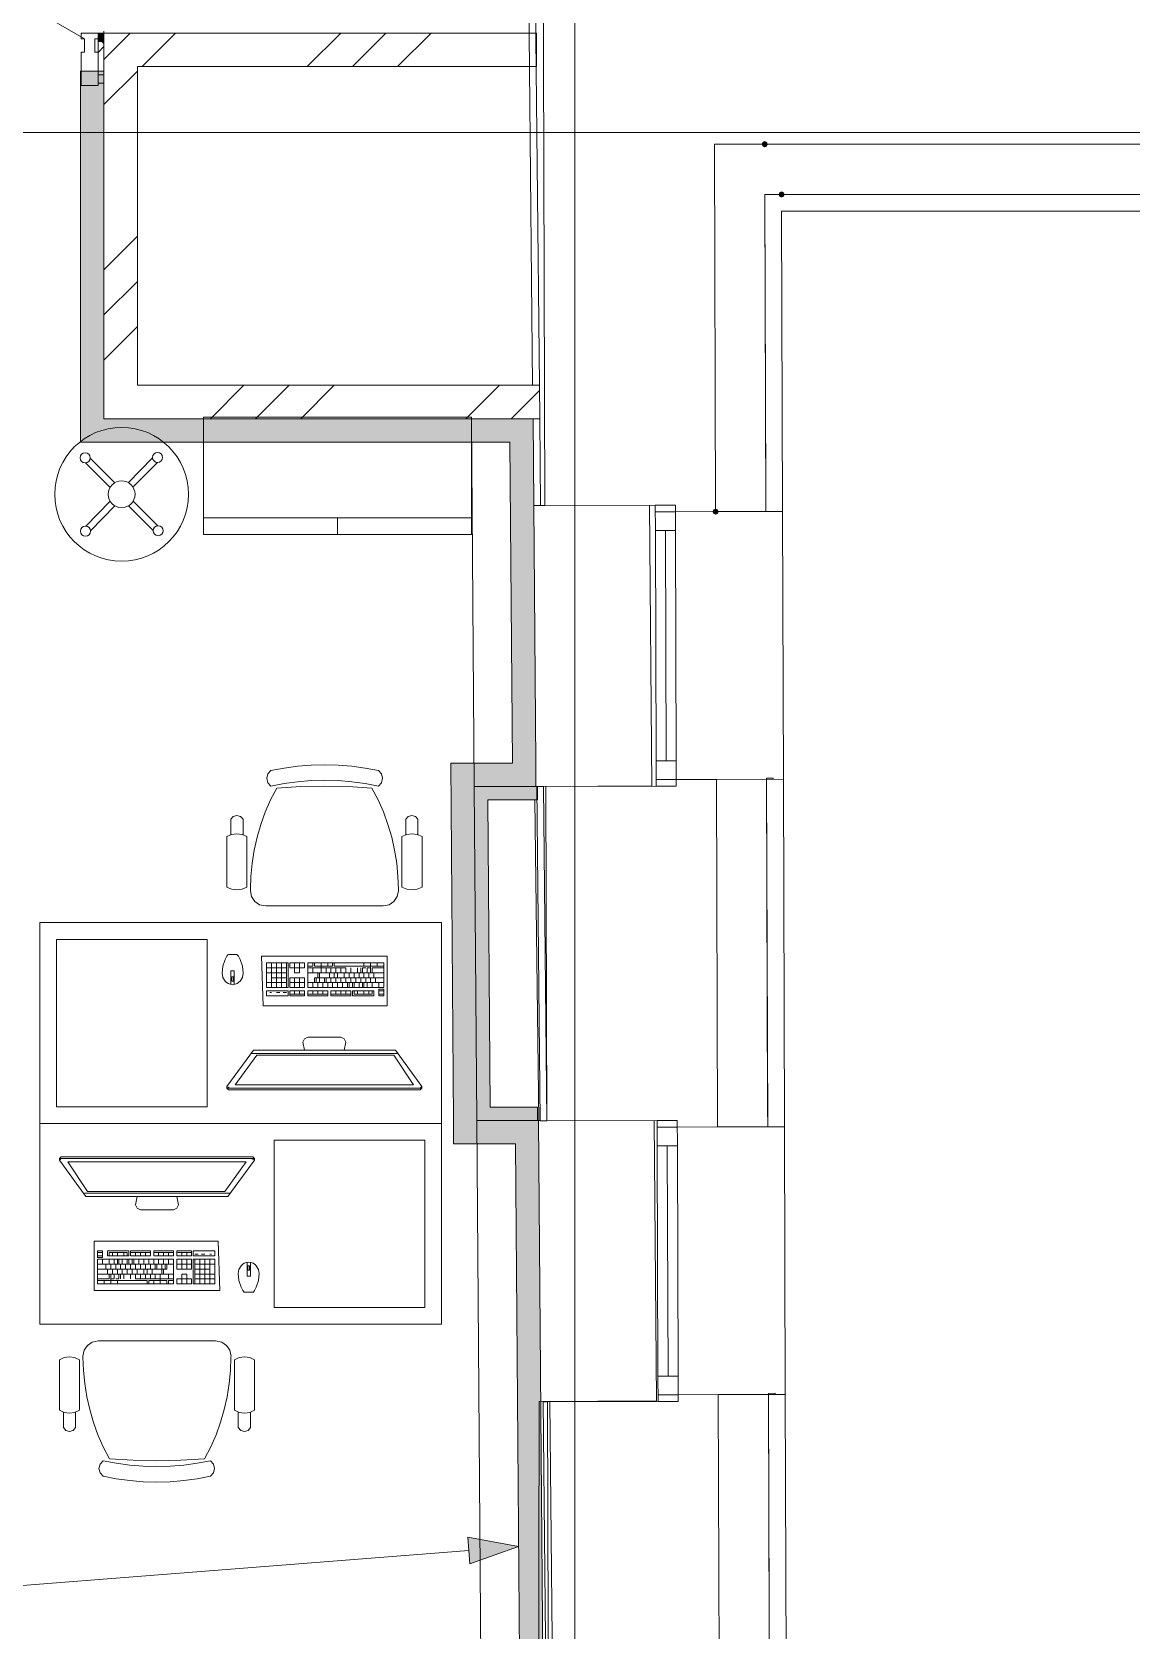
# Model space of a CAD drawing. Header units: millimetres. Extents: x -546 to 1681, y -650 to 1730.
# Drawn here: x 775.95 to 808.78, y 326.12 to 373.87 of the extents above; entities that cross this region are included whole.
import ezdxf

# ---------------------------------------------------------------- set-up
doc = ezdxf.new("R2010")
doc.units = ezdxf.units.MM

msp = doc.modelspace()

# ---------------------------------------------------------------- hatches: boundary and pattern name
h = msp.add_hatch(color=7)
h.dxf.hatch_style = 2
h.paths.add_polyline_path([(778.102, 373.591), (777.927, 373.591), (777.927, 373.841), (778.102, 373.841)])
at = {"true_color": 0xf1d696}
h = msp.add_hatch(color=41, dxfattribs=at)
h.dxf.hatch_style = 2
h.paths.add_polyline_path([(778.102, 362.316), (777.402, 362.316), (777.402, 372.702), (778.102, 372.702)])
h = msp.add_hatch(color=7)
h.dxf.hatch_style = 2
h.paths.add_polyline_path([(797.75, 370.516), (797.777, 370.453), (797.84, 370.426), (797.904, 370.453), (797.93, 370.516), (797.904, 370.585), (797.84, 370.611), (797.777, 370.585)])
h = msp.add_hatch(color=7)
h.dxf.hatch_style = 2
h.paths.add_polyline_path([(798.254, 369.016), (798.281, 368.953), (798.344, 368.926), (798.408, 368.953), (798.434, 369.016), (798.408, 369.082), (798.344, 369.108), (798.281, 369.082)])
h = msp.add_hatch(color=41, dxfattribs=at)
h.dxf.hatch_style = 2
h.paths.add_polyline_path([(778.102, 362.316), (777.402, 361.616), (777.402, 362.316)])
h = msp.add_hatch(color=41, dxfattribs=at)
h.dxf.hatch_style = 2
h.paths.add_polyline_path([(778.102, 362.316), (778.102, 361.616), (777.402, 361.616)])
h = msp.add_hatch(color=41, dxfattribs=at)
h.dxf.hatch_style = 2
h.paths.add_polyline_path([(778.102, 361.616), (778.102, 362.316), (790.22, 362.316), (790.225, 361.616)])
h = msp.add_hatch(color=41, dxfattribs=at)
h.dxf.hatch_style = 2
h.paths.add_polyline_path([(790.92, 362.316), (790.225, 361.616), (790.22, 362.316)])
h = msp.add_hatch(color=41, dxfattribs=at)
h.dxf.hatch_style = 2
h.paths.add_polyline_path([(790.225, 361.616), (790.914, 362.311), (790.925, 361.616)])
h = msp.add_hatch(color=41, dxfattribs=at)
h.dxf.hatch_style = 2
h.paths.add_polyline_path([(790.225, 361.616), (790.925, 361.616), (791.002, 352.022), (790.302, 352.022)])
h = msp.add_hatch(color=7)
h.dxf.hatch_style = 2
h.paths.add_polyline_path([(796.373, 359.629), (796.31, 359.603), (796.283, 359.539), (796.31, 359.476), (796.373, 359.449), (796.437, 359.476), (796.463, 359.539), (796.437, 359.603)])
h = msp.add_hatch(color=41, dxfattribs=at)
h.dxf.hatch_style = 2
h.paths.add_polyline_path([(788.46, 352.022), (789.16, 352.022), (789.165, 351.322)])
h = msp.add_hatch(color=41, dxfattribs=at)
h.dxf.hatch_style = 2
h.paths.add_polyline_path([(789.165, 351.322), (788.465, 351.322), (788.46, 352.022)])
h = msp.add_hatch(color=41, dxfattribs=at)
h.dxf.hatch_style = 2
h.paths.add_polyline_path([(790.302, 352.022), (790.307, 351.322), (789.165, 351.322), (789.16, 352.022)])
h = msp.add_hatch(color=41, dxfattribs=at)
h.dxf.hatch_style = 2
h.paths.add_polyline_path([(790.302, 352.022), (791.002, 352.022), (791.007, 351.322)])
h = msp.add_hatch(color=41, dxfattribs=at)
h.dxf.hatch_style = 2
h.paths.add_polyline_path([(791.007, 351.322), (790.307, 351.322), (790.302, 352.022)])
h = msp.add_hatch(color=41, dxfattribs=at)
h.dxf.hatch_style = 2
h.paths.add_polyline_path([(788.465, 351.322), (789.165, 351.322), (789.241, 341.345), (788.541, 341.345)])
h = msp.add_hatch(color=7)
h.dxf.hatch_style = 2
h.paths.add_polyline_path([(789.565, 351.322), (789.638, 341.745), (789.238, 341.745), (789.165, 351.322)])
h = msp.add_hatch(color=7)
h.dxf.hatch_style = 2
h.paths.add_polyline_path([(789.568, 350.922), (789.565, 351.322), (791.033, 351.322), (791.037, 350.922)])
h = msp.add_hatch(color=7)
h.dxf.hatch_style = 2
h.paths.add_polyline_path([(791.05, 341.745), (791.05, 341.345), (789.241, 341.345), (789.238, 341.745)])
h = msp.add_hatch(color=41, dxfattribs=at)
h.dxf.hatch_style = 2
h.paths.add_polyline_path([(789.241, 341.345), (788.546, 340.645), (788.541, 341.345)])
h = msp.add_hatch(color=41, dxfattribs=at)
h.dxf.hatch_style = 2
h.paths.add_polyline_path([(789.241, 341.345), (789.246, 340.645), (788.546, 340.645)])
h = msp.add_hatch(color=41, dxfattribs=at)
h.dxf.hatch_style = 2
h.paths.add_polyline_path([(789.246, 340.645), (789.241, 341.345), (790.386, 341.344), (790.392, 340.644)])
h = msp.add_hatch(color=41, dxfattribs=at)
h.dxf.hatch_style = 2
h.paths.add_polyline_path([(791.087, 341.344), (790.392, 340.644), (790.386, 341.344)])
h = msp.add_hatch(color=41, dxfattribs=at)
h.dxf.hatch_style = 2
h.paths.add_polyline_path([(790.392, 340.644), (791.081, 341.338), (791.092, 340.644)])
h = msp.add_hatch(color=41, dxfattribs=at)
h.dxf.hatch_style = 2
h.paths.add_polyline_path([(790.392, 340.644), (791.092, 340.644), (791.295, 315.145), (790.595, 315.145)])
at = {"true_color": 0x0077b0}
h = msp.add_hatch(color=144, dxfattribs=at)
h.dxf.hatch_style = 2
h.paths.add_polyline_path([(790.488, 328.614), (789.031, 328.099), (788.968, 328.896)])

# ---------------------------------------------------------------- linework, layer by layer
at = {"color": 7, "lineweight": 0}
for points in [[(792.173, 197.821), (792.173, 730.152)], [(777.527, 373.671), (767.005, 379.746)], [(791.109, 363.316), (790.974, 376.516)], [(791.221, 376.516), (791.272, 359.724)], [(790.78, 375.916), (790.909, 363.316)], [(777.927, 373.841), (777.427, 373.841)], [(777.427, 373.841), (777.427, 373.671)], [(777.427, 373.671), (777.527, 373.671)], [(777.527, 373.671), (777.527, 373.271)], [(777.827, 373.271), (777.827, 373.671)], [(777.827, 373.671), (777.927, 373.671)], [(777.927, 373.671), (777.927, 373.841)], [(778.102, 373.841), (777.927, 373.841)], [(777.927, 373.841), (777.927, 372.341)], [(778.102, 373.591), (777.927, 373.591)], [(778.102, 373.841), (778.102, 373.901)], [(778.102, 373.052), (778.891, 373.841)], [(791.027, 373.841), (778.102, 373.841)], [(778.102, 373.841), (778.102, 362.316)], [(779.241, 372.841), (780.241, 373.841)], [(784.175, 372.841), (785.175, 373.841)], [(785.525, 372.841), (786.525, 373.841)], [(786.874, 372.841), (787.874, 373.841)], [(791.027, 372.841), (791.027, 373.841)], [(777.527, 373.271), (777.427, 373.271)], [(777.427, 373.271), (777.427, 372.271)], [(777.927, 373.271), (777.827, 373.271)], [(777.927, 372.271), (777.927, 373.271)], [(778.102, 372.702), (777.402, 372.702)], [(777.402, 372.702), (777.402, 362.316)], [(778.102, 372.591), (777.927, 372.591)], [(778.102, 371.703), (779.102, 372.703)], [(778.102, 362.316), (778.102, 372.702)], [(779.102, 372.841), (791.027, 372.841)], [(779.102, 363.316), (779.102, 372.841)], [(777.427, 372.271), (777.927, 372.271)], [(777.927, 372.341), (778.102, 372.341)], [(187.211, 370.871), (863.726, 370.871)], [(202.529, 370.871), (863.726, 370.871)], [(797.84, 370.521), (796.34, 370.517)], [(796.34, 370.517), (796.373, 359.539)], [(796.34, 370.516), (859.757, 370.516)], [(798.344, 369.018), (797.844, 369.017)], [(797.873, 359.544), (797.844, 369.017)], [(797.844, 369.017), (797.871, 360.09)], [(825.627, 369.016), (797.844, 369.016)], [(798.346, 368.516), (825.427, 368.516)], [(798.373, 359.545), (798.346, 368.516)], [(778.102, 366.768), (779.102, 367.768)], [(778.102, 365.419), (779.102, 366.419)], [(778.102, 364.07), (779.102, 365.07)], [(791.109, 363.316), (779.102, 363.316)], [(781.283, 362.316), (782.283, 363.316)], [(782.633, 362.316), (783.633, 363.316)], [(783.982, 362.316), (784.982, 363.316)], [(788.917, 362.316), (789.917, 363.316)], [(790.266, 362.316), (791.109, 363.16)], [(791.12, 362.316), (791.109, 363.316)], [(777.402, 361.616), (777.402, 362.316)], [(778.102, 362.316), (791.12, 362.316)], [(790.22, 362.316), (778.102, 362.316)], [(790.301, 362.316), (789.082, 362.307)], [(789.082, 362.307), (789.165, 351.322)], [(790.92, 362.316), (790.22, 362.316)], [(790.92, 362.316), (790.946, 359.723)], [(791.002, 352.022), (790.92, 362.316)], [(791.146, 359.723), (791.12, 362.316)], [(777.402, 361.616), (790.225, 361.616)], [(790.225, 361.616), (790.302, 352.022)], [(797.871, 360.09), (797.873, 359.544)], [(790.946, 359.723), (791.146, 359.723)], [(791.272, 359.724), (791.001, 359.722)], [(791.272, 359.724), (794.572, 359.734)], [(794.465, 351.348), (794.401, 359.733)], [(794.572, 359.734), (795.172, 359.736)], [(795.172, 359.736), (794.572, 359.734)], [(794.575, 358.974), (794.572, 359.734)], [(794.572, 359.734), (794.575, 358.974)], [(795.172, 359.736), (795.175, 358.976)], [(795.175, 358.976), (795.172, 359.736)], [(794.573, 359.534), (795.173, 359.536)], [(795.173, 359.536), (796.373, 359.539)], [(796.373, 359.539), (798.373, 359.545)], [(798.373, 359.545), (798.397, 351.545)], [(795.175, 358.976), (794.575, 358.974)], [(794.596, 352.094), (794.575, 358.974)], [(794.875, 358.975), (794.896, 352.095)], [(795.175, 358.976), (795.196, 352.096)], [(788.46, 352.022), (789.16, 352.022)], [(788.46, 352.022), (788.541, 341.345)], [(790.302, 352.022), (789.16, 352.022)], [(791.007, 351.322), (791.002, 352.022)], [(795.196, 352.096), (794.596, 352.094)], [(794.596, 352.094), (794.598, 351.334)], [(794.596, 352.094), (794.598, 351.334)], [(795.198, 351.336), (795.196, 352.096)], [(795.198, 351.336), (795.196, 352.096)], [(794.597, 351.534), (795.197, 351.536)], [(796.397, 351.539), (795.197, 351.536)], [(798.397, 351.545), (796.397, 351.539)], [(796.429, 341.152), (796.397, 351.539)], [(796.397, 351.539), (796.429, 341.152)], [(797.897, 351.544), (797.897, 351.57)], [(797.897, 351.57), (798.097, 351.57)], [(797.929, 341.156), (797.897, 351.544)], [(797.897, 351.544), (797.927, 341.74)], [(798.097, 351.57), (798.097, 351.545)], [(798.429, 341.158), (798.397, 351.545)], [(789.165, 351.322), (789.241, 341.345)], [(791.05, 351.322), (789.165, 351.322)], [(789.241, 341.345), (789.165, 351.322)], [(789.165, 351.322), (791.007, 351.322)], [(791.233, 351.324), (791.033, 351.323)], [(791.033, 351.323), (791.135, 341.336)], [(791.05, 350.922), (791.05, 351.322)], [(791.233, 351.323), (794.465, 351.348)], [(791.335, 341.336), (791.233, 351.324)], [(794.598, 351.334), (791.298, 351.324)], [(791.298, 351.324), (791.328, 341.336)], [(794.598, 351.334), (795.198, 351.336)], [(794.598, 351.334), (795.198, 351.336)], [(789.638, 341.745), (789.568, 350.922)], [(789.568, 350.922), (791.05, 350.922)], [(791.091, 341.344), (790.97, 350.922)], [(791.05, 341.745), (789.638, 341.745)], [(791.05, 341.345), (791.05, 341.745)], [(797.927, 341.74), (797.929, 341.156)], [(788.546, 340.645), (788.541, 341.345)], [(789.241, 341.345), (789.445, 314.445)], [(789.241, 341.345), (791.05, 341.345)], [(790.386, 341.344), (789.241, 341.345)], [(791.087, 341.344), (790.386, 341.344)], [(791.295, 315.145), (791.087, 341.344)], [(791.135, 341.344), (791.091, 341.344)], [(791.135, 341.336), (791.328, 341.336)], [(791.328, 341.336), (794.628, 341.346)], [(794.604, 332.97), (794.541, 341.346)], [(794.628, 341.346), (795.228, 341.348)], [(795.228, 341.348), (794.628, 341.346)], [(794.631, 340.586), (794.628, 341.346)], [(794.628, 341.346), (794.631, 340.586)], [(794.629, 341.146), (795.229, 341.148)], [(795.228, 341.348), (795.231, 340.588)], [(795.231, 340.588), (795.228, 341.348)], [(795.229, 341.148), (796.429, 341.152)], [(796.429, 341.152), (798.429, 341.158)], [(798.429, 341.158), (798.453, 333.158)], [(788.546, 340.645), (790.392, 340.644)], [(790.392, 340.644), (790.595, 315.145)], [(795.231, 340.588), (794.631, 340.586)], [(794.652, 333.706), (794.631, 340.586)], [(794.931, 340.587), (794.952, 333.707)], [(795.231, 340.588), (795.252, 333.708)], [(795.252, 333.708), (794.652, 333.706)], [(794.652, 333.706), (794.654, 332.946)], [(794.652, 333.706), (794.654, 332.946)], [(795.254, 332.948), (795.252, 333.708)], [(795.254, 332.948), (795.252, 333.708)], [(791.081, 322.843), (791.107, 332.944)], [(791.107, 332.944), (794.604, 332.97)], [(791.354, 332.936), (791.221, 332.936)], [(791.221, 332.936), (791.325, 322.846)], [(794.654, 332.946), (791.354, 332.936)], [(791.354, 332.936), (791.385, 322.846)], [(791.525, 322.847), (791.421, 332.936)], [(794.653, 333.146), (795.253, 333.148)], [(794.654, 332.946), (795.254, 332.948)], [(794.654, 332.946), (795.254, 332.948)], [(796.453, 333.152), (795.253, 333.148)], [(798.453, 333.158), (796.453, 333.152)], [(796.453, 333.152), (796.486, 322.562)], [(798.153, 333.191), (797.953, 333.19)], [(797.953, 333.156), (797.953, 333.19)], [(797.986, 322.566), (797.953, 333.156)], [(797.953, 333.156), (797.983, 323.39)], [(798.153, 333.191), (798.153, 333.157)], [(798.486, 322.568), (798.453, 333.158)]]:
    msp.add_lwpolyline(points, dxfattribs=at)
at = {"color": 250, "lineweight": 0, "true_color": 0x1d1d1d}
for points in [[(778.102, 373.525), (778.036, 373.591)], [(777.927, 373.263), (778.102, 373.438)]]:
    msp.add_lwpolyline(points, dxfattribs=at)
at = {"color": 253, "lineweight": 0, "true_color": 0x999999}
for points in [[(781.082, 362.357), (789.082, 362.357)], [(781.082, 358.857), (781.082, 362.357)], [(789.082, 362.357), (789.082, 358.857)], [(777.694, 361.139), (778.43, 360.402)], [(779.557, 361.15), (778.828, 360.404)], [(778.289, 360.26), (777.552, 360.997)], [(778.971, 360.265), (779.7, 361.01)], [(777.561, 359.106), (778.289, 359.85)], [(778.431, 359.711), (777.704, 358.966)], [(778.836, 359.713), (779.572, 358.977)], [(779.714, 359.118), (778.977, 359.855)], [(789.082, 359.357), (781.082, 359.357)], [(785.082, 359.357), (785.082, 358.857)], [(789.082, 358.857), (781.082, 358.857)], [(783.09, 351.801), (783.487, 351.877), (783.888, 351.932), (784.291, 351.964), (784.695, 351.975), (785.1, 351.964), (785.503, 351.932), (785.903, 351.877), (786.3, 351.801)], [(783.09, 351.336), (783, 351.438), (782.967, 351.569), (783, 351.701), (783.09, 351.801)], [(783.09, 351.336), (783.487, 351.413), (783.888, 351.467), (784.291, 351.5), (784.695, 351.511), (785.1, 351.5), (785.503, 351.467), (785.903, 351.413), (786.3, 351.336)], [(786.3, 351.801), (786.391, 351.701), (786.423, 351.569), (786.391, 351.438), (786.3, 351.336)], [(782.477, 348.229), (782.477, 348.242), (782.49, 348.64), (782.528, 349.035), (782.59, 349.425), (782.677, 349.811), (782.789, 350.19), (782.924, 350.562), (783.083, 350.925), (783.265, 351.278)], [(783.265, 351.278), (783.98, 351.322), (784.695, 351.336), (785.403, 351.322), (786.11, 351.28)], [(786.11, 351.28), (786.292, 350.927), (786.451, 350.563), (786.587, 350.191), (786.698, 349.812), (786.785, 349.426), (786.848, 349.035), (786.886, 348.64), (786.898, 348.242), (786.898, 348.229)], [(781.892, 350.344), (781.967, 350.43), (782.076, 350.462), (782.185, 350.431), (782.259, 350.345)], [(781.892, 350.346), (781.892, 349.89)], [(782.259, 350.345), (782.259, 349.888)], [(787.116, 350.345), (787.191, 350.431), (787.3, 350.463), (787.409, 350.431), (787.484, 350.346)], [(787.116, 350.345), (787.116, 349.888)], [(787.484, 350.346), (787.483, 349.89)], [(781.772, 349.832), (781.917, 349.894), (782.073, 349.915), (782.229, 349.894), (782.374, 349.832)], [(781.772, 349.832), (781.772, 348.32)], [(782.374, 349.832), (782.374, 348.32)], [(787.002, 349.832), (787.147, 349.894), (787.303, 349.915), (787.459, 349.894), (787.604, 349.832)], [(787.002, 349.832), (787.002, 348.32)], [(787.604, 349.832), (787.604, 348.32)], [(782.374, 348.32), (782.229, 348.258), (782.073, 348.236), (781.917, 348.258), (781.772, 348.32)], [(782.937, 347.757), (782.754, 347.793), (782.61, 347.891), (782.513, 348.035), (782.477, 348.211), (782.477, 348.229)], [(786.898, 348.229), (786.899, 348.211), (786.863, 348.035), (786.766, 347.891), (786.621, 347.793), (786.444, 347.757)], [(787.604, 348.32), (787.459, 348.258), (787.303, 348.236), (787.147, 348.258), (787.002, 348.32)], [(782.937, 347.757), (786.439, 347.757)], [(776.188, 341.257), (776.188, 347.257)], [(776.188, 347.257), (788.188, 347.257)], [(788.188, 347.257), (788.188, 341.257)], [(781.188, 346.757), (776.688, 346.757)], [(776.688, 346.757), (776.688, 341.757)], [(781.188, 341.757), (781.188, 346.757)], [(781.721, 346.153), (781.761, 346.236)], [(781.761, 346.236), (781.77, 346.252)], [(781.77, 346.252), (781.808, 346.296)], [(781.808, 346.296), (781.82, 346.301)], [(781.82, 346.301), (781.926, 346.301)], [(781.926, 346.301), (782.074, 346.301)], [(782.074, 346.301), (782.085, 346.296)], [(782.085, 346.296), (782.123, 346.252)], [(782.123, 346.252), (782.133, 346.236)], [(782.133, 346.236), (782.173, 346.153)], [(782.814, 346.252), (786.562, 346.252)], [(782.863, 344.772), (782.814, 346.252)], [(786.562, 346.252), (786.562, 344.772)], [(781.632, 345.745), (781.655, 345.954), (781.721, 346.153)], [(781.996, 345.818), (781.898, 345.818)], [(781.898, 345.818), (781.898, 345.406)], [(781.996, 345.406), (781.996, 345.818)], [(782.173, 346.153), (782.24, 345.954), (782.262, 345.745)], [(782.962, 346.055), (782.962, 345.315)], [(783.603, 346.055), (782.962, 346.055)], [(782.962, 346.055), (782.962, 345.463)], [(783.11, 346.055), (782.962, 346.055)], [(782.962, 345.907), (783.258, 345.907)], [(782.962, 345.759), (783.11, 345.759)], [(783.11, 345.463), (783.11, 346.055)], [(783.11, 346.055), (783.258, 346.055)], [(783.11, 345.907), (783.11, 346.055)], [(783.11, 345.463), (783.11, 345.907)], [(783.406, 345.759), (783.11, 345.759)], [(783.258, 346.055), (783.258, 345.907)], [(783.258, 346.055), (783.258, 345.907)], [(783.258, 345.463), (783.258, 345.907)], [(783.258, 345.907), (783.553, 345.907)], [(783.553, 346.055), (783.307, 346.055)], [(783.307, 345.907), (783.553, 345.907)], [(783.406, 346.055), (783.406, 345.315)], [(783.553, 345.759), (783.406, 345.759)], [(783.553, 345.907), (783.553, 346.055)], [(783.553, 345.907), (783.553, 345.463)], [(783.603, 345.315), (783.603, 346.055)], [(783.652, 346.055), (783.948, 346.055)], [(783.652, 345.956), (783.652, 346.055)], [(783.652, 346.055), (783.652, 345.907)], [(784.096, 346.055), (783.652, 346.055)], [(783.652, 345.907), (783.8, 345.907)], [(783.652, 345.907), (784.096, 345.907)], [(783.8, 345.907), (783.8, 346.055)], [(783.8, 345.759), (783.8, 345.907)], [(783.8, 345.759), (783.8, 345.907)], [(783.948, 345.759), (783.8, 345.759)], [(783.948, 345.759), (783.8, 345.759)], [(783.948, 346.055), (783.948, 345.956)], [(783.948, 345.759), (783.948, 346.055)], [(783.948, 345.907), (783.948, 345.759)], [(783.997, 346.055), (784.096, 346.055)], [(784.096, 346.055), (784.096, 345.956)], [(784.096, 345.907), (784.096, 346.055)], [(784.195, 346.055), (784.195, 345.315)], [(786.463, 346.055), (784.195, 346.055)], [(784.195, 346.055), (784.343, 346.055)], [(784.195, 345.956), (784.195, 346.055)], [(784.343, 345.956), (784.195, 345.956)], [(784.195, 345.759), (784.195, 345.907)], [(784.589, 345.907), (784.195, 345.907)], [(784.195, 345.759), (784.49, 345.759)], [(784.343, 345.759), (784.195, 345.759)], [(784.195, 345.463), (784.195, 345.759)], [(784.343, 346.055), (784.343, 345.956)], [(784.343, 345.907), (784.343, 345.759)], [(784.343, 345.907), (784.343, 345.759)], [(784.343, 345.759), (784.589, 345.759)], [(784.392, 346.055), (784.589, 346.055)], [(784.392, 345.956), (784.392, 346.055)], [(784.589, 345.956), (784.392, 345.956)], [(784.49, 345.759), (784.49, 345.611)], [(784.54, 345.611), (784.54, 345.759)], [(784.54, 345.759), (784.638, 345.759)], [(784.589, 346.055), (784.934, 346.055)], [(784.589, 346.055), (784.589, 345.759)], [(784.589, 345.956), (784.589, 346.055)], [(784.934, 345.956), (784.589, 345.956)], [(784.589, 345.759), (784.589, 345.907)], [(784.589, 345.907), (784.885, 345.907)], [(785.773, 345.759), (784.589, 345.759)], [(784.638, 345.759), (785.723, 345.759)], [(784.737, 345.759), (784.737, 345.907)], [(784.786, 345.956), (784.786, 346.055)], [(784.786, 346.055), (784.786, 345.956)], [(784.836, 345.611), (784.836, 345.759)], [(784.885, 345.759), (784.885, 345.907)], [(784.885, 345.907), (785.329, 345.907)], [(785.033, 345.759), (784.885, 345.759)], [(784.934, 346.055), (784.934, 345.956)], [(784.984, 346.055), (784.984, 345.956)], [(785.871, 346.055), (784.984, 346.055)], [(784.984, 345.956), (785.871, 345.956)], [(784.984, 345.611), (784.984, 345.759)], [(785.033, 345.759), (785.033, 345.907)], [(785.082, 345.759), (785.082, 345.611)], [(785.181, 345.759), (785.181, 345.907)], [(785.28, 345.611), (785.28, 345.759)], [(785.329, 345.759), (785.329, 345.907)], [(785.427, 345.611), (785.427, 345.759)], [(785.477, 345.907), (785.477, 345.759)], [(785.575, 345.759), (785.575, 345.611)], [(785.575, 345.611), (785.575, 345.759)], [(785.674, 345.759), (785.674, 345.907)], [(785.723, 345.759), (785.871, 345.759)], [(785.723, 345.611), (785.723, 345.759)], [(785.773, 345.907), (785.773, 345.759)], [(785.822, 345.907), (785.921, 345.907)], [(785.822, 345.759), (785.822, 345.907)], [(785.822, 345.759), (786.167, 345.759)], [(785.871, 346.055), (786.069, 346.055)], [(785.871, 345.956), (785.871, 346.055)], [(785.871, 345.956), (785.871, 346.055)], [(786.463, 345.956), (785.871, 345.956)], [(785.871, 345.759), (785.871, 345.611)], [(785.97, 345.907), (786.069, 345.907)], [(785.97, 345.759), (785.97, 345.907)], [(786.019, 345.759), (786.019, 345.611)], [(786.019, 345.611), (786.019, 345.759)], [(786.069, 346.055), (786.463, 346.055)], [(786.069, 345.759), (786.069, 346.055)], [(786.069, 346.055), (786.069, 345.956)], [(786.118, 345.907), (786.118, 345.759)], [(786.463, 345.907), (786.118, 345.907)], [(786.118, 345.759), (786.463, 345.759)], [(786.463, 345.759), (786.167, 345.759)], [(786.167, 345.759), (786.167, 345.611)], [(786.167, 345.759), (786.167, 345.611)], [(786.266, 346.055), (786.266, 345.956)], [(786.463, 345.315), (786.463, 346.055)], [(786.463, 346.055), (786.463, 345.956)], [(786.463, 345.759), (786.463, 345.907)], [(786.463, 345.611), (786.463, 345.759)], [(781.721, 345.512), (781.655, 345.621), (781.632, 345.745)], [(781.758, 345.474), (781.721, 345.512)], [(781.77, 345.463), (781.758, 345.474)], [(781.813, 345.437), (781.77, 345.463)], [(781.869, 345.413), (781.813, 345.437)], [(781.947, 345.4), (781.869, 345.413)], [(781.92, 345.512), (781.92, 345.641)], [(781.92, 345.641), (781.974, 345.641)], [(781.974, 345.512), (781.92, 345.512)], [(782.025, 345.413), (781.947, 345.4)], [(781.974, 345.641), (781.974, 345.512)], [(782.081, 345.437), (782.025, 345.413)], [(782.123, 345.463), (782.081, 345.437)], [(782.136, 345.474), (782.123, 345.463)], [(782.173, 345.512), (782.136, 345.474)], [(782.262, 345.745), (782.239, 345.621), (782.173, 345.512)], [(782.962, 345.463), (783.406, 345.463)], [(782.962, 345.315), (782.962, 345.463)], [(782.962, 345.463), (783.11, 345.463)], [(783.11, 345.315), (782.962, 345.315)], [(782.962, 345.315), (783.603, 345.315)], [(783.11, 345.611), (783.258, 345.611)], [(783.11, 345.463), (783.11, 345.315)], [(783.258, 345.463), (783.159, 345.463)], [(783.553, 345.315), (783.159, 345.315)], [(783.258, 345.611), (783.553, 345.611)], [(783.258, 345.463), (783.258, 345.315)], [(783.553, 345.463), (783.307, 345.463)], [(783.455, 345.463), (783.553, 345.463)], [(783.553, 345.463), (783.553, 345.315)], [(783.652, 345.463), (783.652, 345.611)], [(783.652, 345.611), (783.652, 345.315)], [(783.652, 345.611), (784.096, 345.611)], [(784.096, 345.611), (783.652, 345.611)], [(783.652, 345.315), (783.652, 345.463)], [(784.096, 345.463), (783.652, 345.463)], [(783.8, 345.315), (783.652, 345.315)], [(783.652, 345.315), (784.096, 345.315)], [(783.8, 345.611), (783.8, 345.463)], [(783.8, 345.463), (783.8, 345.315)], [(783.948, 345.315), (783.8, 345.315)], [(783.948, 345.611), (783.948, 345.315)], [(784.096, 345.315), (783.997, 345.315)], [(784.096, 345.315), (784.096, 345.611)], [(784.096, 345.611), (784.096, 345.463)], [(784.096, 345.463), (784.096, 345.315)], [(784.195, 345.463), (784.343, 345.463)], [(784.195, 345.315), (784.195, 345.463)], [(784.392, 345.463), (784.195, 345.463)], [(784.195, 345.315), (786.463, 345.315)], [(784.49, 345.315), (784.195, 345.315)], [(784.343, 345.315), (784.343, 345.463)], [(784.343, 345.463), (784.49, 345.463)], [(784.49, 345.611), (784.392, 345.611)], [(784.392, 345.611), (784.392, 345.463)], [(784.786, 345.611), (784.441, 345.611)], [(784.441, 345.463), (784.441, 345.611)], [(784.688, 345.463), (784.441, 345.463)], [(784.49, 345.463), (784.934, 345.463)], [(784.49, 345.315), (784.49, 345.463)], [(784.638, 345.315), (784.49, 345.315)], [(784.54, 345.611), (784.54, 345.463)], [(784.638, 345.463), (784.638, 345.315)], [(784.638, 345.315), (784.638, 345.463)], [(784.786, 345.315), (784.638, 345.315)], [(784.688, 345.463), (784.688, 345.611)], [(784.737, 345.463), (784.737, 345.611)], [(784.737, 345.611), (785.033, 345.611)], [(785.033, 345.463), (784.737, 345.463)], [(784.984, 345.611), (784.786, 345.611)], [(784.786, 345.463), (784.786, 345.315)], [(784.934, 345.315), (784.786, 345.315)], [(784.885, 345.611), (784.885, 345.463)], [(785.625, 345.463), (784.934, 345.463)], [(784.934, 345.463), (784.934, 345.315)], [(786.019, 345.611), (784.984, 345.611)], [(785.033, 345.463), (785.033, 345.611)], [(785.033, 345.611), (785.033, 345.463)], [(785.181, 345.463), (785.033, 345.463)], [(785.082, 345.463), (785.082, 345.315)], [(785.082, 345.315), (785.082, 345.463)], [(785.181, 345.463), (785.181, 345.611)], [(785.23, 345.463), (785.23, 345.315)], [(785.329, 345.463), (785.329, 345.611)], [(785.378, 345.463), (785.378, 345.315)], [(785.427, 345.463), (785.526, 345.463)], [(785.427, 345.315), (785.427, 345.463)], [(785.674, 345.315), (785.427, 345.315)], [(785.477, 345.611), (785.477, 345.463)], [(785.477, 345.463), (785.477, 345.611)], [(785.526, 345.463), (785.526, 345.315)], [(785.575, 345.463), (785.674, 345.463)], [(785.575, 345.315), (785.575, 345.463)], [(785.625, 345.463), (785.625, 345.611)], [(785.625, 345.463), (786.463, 345.463)], [(785.723, 345.315), (785.723, 345.463)], [(785.97, 345.315), (785.723, 345.315)], [(785.773, 345.463), (785.773, 345.611)], [(785.822, 345.463), (785.822, 345.315)], [(785.871, 345.315), (785.871, 345.463)], [(786.167, 345.611), (785.921, 345.611)], [(785.921, 345.463), (785.921, 345.611)], [(785.921, 345.611), (785.921, 345.463)], [(785.97, 345.463), (785.97, 345.315)], [(786.118, 345.315), (786.019, 345.315)], [(786.069, 345.611), (786.217, 345.611)], [(786.069, 345.463), (786.069, 345.611)], [(786.118, 345.463), (786.118, 345.315)], [(786.167, 345.611), (786.463, 345.611)], [(786.463, 345.315), (786.167, 345.315)], [(786.217, 345.611), (786.217, 345.463)], [(786.217, 345.611), (786.217, 345.463)], [(786.463, 345.611), (786.217, 345.611)], [(786.217, 345.463), (786.463, 345.463)], [(786.315, 345.463), (786.315, 345.315)], [(786.315, 345.315), (786.315, 345.463)], [(786.463, 345.463), (786.463, 345.611)], [(786.463, 345.463), (786.463, 345.315)], [(782.962, 345.216), (782.962, 345.068)], [(783.603, 345.216), (782.962, 345.216)], [(782.962, 345.068), (783.603, 345.068)], [(783.06, 345.167), (783.11, 345.167)], [(783.11, 345.167), (783.06, 345.167)], [(783.258, 345.167), (783.356, 345.167)], [(783.356, 345.167), (783.258, 345.167)], [(783.553, 345.167), (783.455, 345.167)], [(783.553, 345.167), (783.455, 345.167)], [(783.603, 345.068), (783.603, 345.216)], [(783.652, 345.216), (784.096, 345.216)], [(784.096, 345.216), (783.652, 345.216)], [(783.652, 345.118), (783.652, 345.216)], [(783.652, 345.216), (783.652, 345.068)], [(784.096, 345.118), (783.652, 345.118)], [(783.652, 345.068), (784.096, 345.068)], [(783.8, 345.216), (783.8, 345.118)], [(783.948, 345.216), (783.948, 345.118)], [(784.096, 345.216), (784.096, 345.118)], [(784.096, 345.068), (784.096, 345.216)], [(784.195, 345.216), (784.49, 345.216)], [(784.195, 345.118), (784.195, 345.216)], [(784.195, 345.216), (784.195, 345.068)], [(784.786, 345.216), (784.195, 345.216)], [(784.49, 345.118), (784.195, 345.118)], [(784.195, 345.068), (784.786, 345.068)], [(784.343, 345.118), (784.343, 345.216)], [(784.49, 345.216), (784.638, 345.216)], [(784.49, 345.216), (784.49, 345.118)], [(784.786, 345.118), (784.49, 345.118)], [(784.638, 345.216), (784.786, 345.216)], [(784.638, 345.216), (784.638, 345.118)], [(784.786, 345.216), (784.786, 345.118)], [(784.786, 345.068), (784.786, 345.216)], [(784.885, 345.216), (785.132, 345.216)], [(784.885, 345.118), (784.885, 345.216)], [(784.885, 345.216), (784.885, 345.068)], [(785.477, 345.216), (784.885, 345.216)], [(785.181, 345.118), (784.885, 345.118)], [(784.885, 345.068), (785.477, 345.068)], [(785.033, 345.118), (785.033, 345.216)], [(785.181, 345.118), (785.181, 345.216)], [(785.181, 345.216), (785.477, 345.216)], [(785.477, 345.118), (785.181, 345.118)], [(785.329, 345.118), (785.329, 345.216)], [(785.477, 345.216), (785.477, 345.118)], [(785.477, 345.068), (785.477, 345.216)], [(786.167, 345.216), (785.526, 345.216)], [(785.526, 345.216), (785.526, 345.068)], [(785.526, 345.068), (786.167, 345.068)], [(785.575, 345.118), (785.575, 345.216)], [(785.575, 345.216), (786.118, 345.216)], [(786.118, 345.118), (785.575, 345.118)], [(785.674, 345.216), (785.674, 345.118)], [(785.871, 345.118), (785.871, 345.216)], [(786.019, 345.118), (786.019, 345.216)], [(786.118, 345.216), (786.118, 345.118)], [(786.167, 345.068), (786.167, 345.216)], [(786.315, 345.266), (786.463, 345.266)], [(786.315, 345.068), (786.315, 345.266)], [(786.315, 345.216), (786.463, 345.216)], [(786.315, 345.118), (786.315, 345.216)], [(786.463, 345.118), (786.315, 345.118)], [(786.463, 345.068), (786.315, 345.068)], [(786.463, 345.266), (786.463, 345.068)], [(786.463, 345.216), (786.463, 345.118)], [(786.562, 344.772), (782.863, 344.772)], [(782.567, 343.441), (781.778, 342.356)], [(782.617, 343.441), (782.567, 343.441)], [(782.715, 343.441), (782.617, 343.441)], [(784.688, 343.441), (782.715, 343.441)], [(784.096, 343.786), (784.047, 343.687)], [(784.096, 343.786), (784.047, 343.687)], [(784.047, 343.687), (784.096, 343.441)], [(784.195, 343.835), (784.096, 343.786)], [(784.195, 343.835), (784.096, 343.786)], [(784.195, 343.835), (784.688, 343.835)], [(784.195, 343.835), (784.688, 343.835)], [(784.688, 343.835), (785.181, 343.835)], [(784.688, 343.835), (785.181, 343.835)], [(786.71, 343.441), (784.688, 343.441)], [(785.181, 343.835), (785.28, 343.786)], [(785.181, 343.835), (785.28, 343.786)], [(785.28, 343.786), (785.329, 343.687)], [(785.28, 343.786), (785.329, 343.687)], [(785.329, 343.687), (785.28, 343.441)], [(786.808, 343.441), (786.71, 343.441)], [(787.597, 342.356), (786.808, 343.441)], [(782.666, 343.293), (782.025, 342.405)], [(784.688, 343.342), (782.518, 343.342)], [(784.688, 343.293), (782.666, 343.293)], [(786.858, 343.342), (784.688, 343.342)], [(786.759, 343.293), (784.688, 343.293)], [(787.351, 342.405), (786.759, 343.293)], [(781.778, 342.356), (781.778, 342.307)], [(781.778, 342.356), (781.877, 342.307)], [(781.778, 342.307), (781.827, 342.257)], [(781.778, 342.307), (781.877, 342.307)], [(781.827, 342.257), (784.688, 342.257)], [(781.877, 342.307), (784.688, 342.307)], [(781.877, 342.307), (784.688, 342.307)], [(782.025, 342.405), (784.688, 342.405)], [(784.688, 342.405), (787.351, 342.405)], [(784.688, 342.307), (787.499, 342.307)], [(784.688, 342.307), (787.548, 342.307)], [(784.688, 342.257), (787.548, 342.257)], [(787.499, 342.307), (787.597, 342.307)], [(787.548, 342.307), (787.597, 342.356)], [(787.548, 342.257), (787.597, 342.307)], [(787.597, 342.307), (787.597, 342.356)], [(776.688, 341.757), (781.188, 341.757)], [(776.188, 341.257), (788.188, 341.257)], [(776.188, 335.257), (776.188, 341.257)], [(788.188, 341.257), (776.188, 341.257)], [(788.188, 341.257), (788.188, 335.257)], [(787.688, 340.757), (783.188, 340.757)], [(783.188, 340.757), (783.188, 335.757)], [(787.688, 335.757), (787.688, 340.757)], [(776.827, 340.257), (776.778, 340.208)], [(776.778, 340.208), (776.778, 340.159)], [(776.877, 340.208), (776.778, 340.208)], [(776.827, 340.208), (776.778, 340.159)], [(776.778, 340.159), (777.567, 339.074)], [(779.688, 340.257), (776.827, 340.257)], [(779.688, 340.208), (776.827, 340.208)], [(779.688, 340.208), (776.877, 340.208)], [(779.688, 340.109), (777.025, 340.109)], [(777.025, 340.109), (777.617, 339.222)], [(782.548, 340.257), (779.688, 340.257)], [(782.499, 340.208), (779.688, 340.208)], [(782.499, 340.208), (779.688, 340.208)], [(782.351, 340.109), (779.688, 340.109)], [(781.71, 339.222), (782.351, 340.109)], [(781.808, 339.074), (782.597, 340.159)], [(782.597, 340.208), (782.499, 340.208)], [(782.597, 340.159), (782.499, 340.208)], [(782.597, 340.208), (782.548, 340.257)], [(782.597, 340.159), (782.597, 340.208)], [(777.518, 339.172), (779.688, 339.172)], [(777.567, 339.074), (777.666, 339.074)], [(777.617, 339.222), (779.688, 339.222)], [(777.666, 339.074), (779.688, 339.074)], [(779.047, 338.827), (779.096, 339.074)], [(779.688, 339.222), (781.71, 339.222)], [(779.688, 339.172), (781.858, 339.172)], [(779.688, 339.074), (781.66, 339.074)], [(780.329, 338.827), (780.28, 339.074)], [(781.66, 339.074), (781.759, 339.074)], [(781.759, 339.074), (781.808, 339.074)], [(779.096, 338.729), (779.047, 338.827)], [(779.096, 338.729), (779.047, 338.827)], [(779.195, 338.679), (779.096, 338.729)], [(779.195, 338.679), (779.096, 338.729)], [(779.688, 338.679), (779.195, 338.679)], [(779.688, 338.679), (779.195, 338.679)], [(780.181, 338.679), (779.688, 338.679)], [(780.181, 338.679), (779.688, 338.679)], [(780.181, 338.679), (780.28, 338.729)], [(780.181, 338.679), (780.28, 338.729)], [(780.28, 338.729), (780.329, 338.827)], [(780.28, 338.729), (780.329, 338.827)], [(777.814, 336.263), (777.814, 337.742)], [(777.814, 337.742), (781.512, 337.742)], [(781.512, 337.742), (781.562, 336.263)], [(777.912, 337.446), (778.06, 337.446)], [(777.912, 337.249), (777.912, 337.446)], [(777.912, 337.397), (778.06, 337.397)], [(777.912, 337.298), (777.912, 337.397)], [(778.06, 337.298), (777.912, 337.298)], [(778.06, 337.249), (777.912, 337.249)], [(777.912, 337.2), (777.912, 336.46)], [(780.181, 337.2), (777.912, 337.2)], [(777.912, 337.2), (778.208, 337.2)], [(777.912, 337.052), (777.912, 337.2)], [(778.06, 337.446), (778.06, 337.249)], [(778.06, 337.397), (778.06, 337.298)], [(778.06, 337.052), (778.06, 337.2)], [(778.06, 337.2), (778.06, 337.052)], [(778.849, 337.446), (778.208, 337.446)], [(778.208, 337.446), (778.208, 337.298)], [(778.208, 337.298), (778.849, 337.298)], [(778.258, 337.397), (778.8, 337.397)], [(778.258, 337.298), (778.258, 337.397)], [(778.8, 337.298), (778.258, 337.298)], [(778.258, 337.2), (778.356, 337.2)], [(778.258, 337.052), (778.258, 337.2)], [(778.356, 337.397), (778.356, 337.298)], [(778.406, 337.2), (778.652, 337.2)], [(778.406, 337.052), (778.406, 337.2)], [(778.504, 337.397), (778.504, 337.298)], [(778.504, 337.2), (778.504, 337.052)], [(778.553, 337.052), (778.553, 337.2)], [(778.652, 337.2), (778.652, 337.052)], [(778.701, 337.298), (778.701, 337.397)], [(778.701, 337.2), (778.948, 337.2)], [(778.8, 337.397), (778.8, 337.298)], [(778.8, 337.2), (778.8, 337.052)], [(778.849, 337.298), (778.849, 337.446)], [(778.849, 337.052), (778.849, 337.2)], [(778.899, 337.446), (778.899, 337.298)], [(779.49, 337.446), (778.899, 337.446)], [(778.899, 337.397), (779.195, 337.397)], [(778.899, 337.298), (778.899, 337.397)], [(779.195, 337.298), (778.899, 337.298)], [(778.899, 337.298), (779.49, 337.298)], [(778.948, 337.2), (778.948, 337.052)], [(778.997, 337.052), (778.997, 337.2)], [(779.047, 337.397), (779.047, 337.298)], [(779.145, 337.052), (779.145, 337.2)], [(779.195, 337.397), (779.195, 337.298)], [(779.195, 337.397), (779.49, 337.397)], [(779.49, 337.298), (779.244, 337.298)], [(779.293, 337.052), (779.293, 337.2)], [(779.293, 337.2), (779.293, 337.052)], [(779.343, 337.397), (779.343, 337.298)], [(779.441, 337.2), (779.589, 337.2)], [(779.441, 337.052), (779.441, 337.2)], [(779.49, 337.298), (779.49, 337.446)], [(779.49, 337.397), (779.49, 337.298)], [(779.589, 337.446), (779.589, 337.298)], [(780.181, 337.446), (779.589, 337.446)], [(779.589, 337.397), (779.885, 337.397)], [(779.589, 337.298), (779.589, 337.397)], [(779.737, 337.298), (779.589, 337.298)], [(779.589, 337.298), (780.181, 337.298)], [(779.589, 337.052), (779.589, 337.2)], [(779.589, 337.2), (779.737, 337.2)], [(779.737, 337.298), (779.737, 337.397)], [(779.885, 337.298), (779.737, 337.298)], [(779.737, 337.2), (779.885, 337.2)], [(779.737, 337.052), (779.737, 337.2)], [(779.737, 337.2), (779.737, 337.052)], [(779.885, 337.298), (779.885, 337.397)], [(779.885, 337.397), (780.181, 337.397)], [(780.181, 337.298), (779.885, 337.298)], [(779.885, 337.2), (779.885, 337.052)], [(779.885, 337.2), (780.181, 337.2)], [(780.033, 337.397), (780.033, 337.298)], [(780.033, 337.2), (780.033, 337.052)], [(780.181, 337.298), (780.181, 337.446)], [(780.181, 337.397), (780.181, 337.298)], [(780.181, 337.2), (780.181, 337.052)], [(780.181, 336.46), (780.181, 337.2)], [(780.723, 337.446), (780.28, 337.446)], [(780.28, 337.446), (780.28, 337.298)], [(780.28, 337.298), (780.28, 337.397)], [(780.28, 337.397), (780.723, 337.397)], [(780.723, 337.298), (780.28, 337.298)], [(780.28, 337.298), (780.723, 337.298)], [(780.28, 337.052), (780.28, 337.2)], [(780.28, 337.2), (780.28, 336.904)], [(780.28, 337.2), (780.378, 337.2)], [(780.723, 337.2), (780.28, 337.2)], [(780.427, 337.298), (780.427, 337.397)], [(780.427, 337.2), (780.575, 337.2)], [(780.427, 336.904), (780.427, 337.2)], [(780.575, 337.298), (780.575, 337.397)], [(780.575, 337.2), (780.723, 337.2)], [(780.575, 337.052), (780.575, 337.2)], [(780.723, 337.298), (780.723, 337.446)], [(780.723, 337.397), (780.723, 337.298)], [(780.723, 336.904), (780.723, 337.2)], [(780.723, 337.2), (780.723, 337.052)], [(781.414, 337.446), (780.773, 337.446)], [(780.773, 337.446), (780.773, 337.298)], [(780.773, 337.298), (781.414, 337.298)], [(781.414, 337.2), (780.773, 337.2)], [(780.773, 337.2), (780.773, 336.46)], [(780.822, 337.348), (780.921, 337.348)], [(780.822, 337.348), (780.921, 337.348)], [(780.822, 337.2), (781.217, 337.2)], [(780.822, 337.052), (780.822, 337.2)], [(780.97, 336.46), (780.97, 337.2)], [(781.118, 337.348), (781.019, 337.348)], [(781.019, 337.348), (781.118, 337.348)], [(781.118, 337.052), (781.118, 337.2)], [(781.315, 337.348), (781.266, 337.348)], [(781.266, 337.348), (781.315, 337.348)], [(781.266, 337.2), (781.414, 337.2)], [(781.266, 337.052), (781.266, 337.2)], [(781.414, 337.298), (781.414, 337.446)], [(781.414, 336.46), (781.414, 337.2)], [(781.414, 337.2), (781.414, 337.052)], [(778.751, 337.052), (777.912, 337.052)], [(778.159, 337.052), (777.912, 337.052)], [(777.912, 337.052), (777.912, 336.904)], [(777.912, 336.904), (778.159, 336.904)], [(778.208, 336.904), (777.912, 336.904)], [(777.912, 336.904), (777.912, 336.756)], [(777.912, 336.756), (778.208, 336.756)], [(778.258, 336.756), (777.912, 336.756)], [(777.912, 336.756), (777.912, 336.608)], [(778.159, 336.904), (778.159, 337.052)], [(778.159, 336.904), (778.159, 337.052)], [(778.307, 336.904), (778.159, 336.904)], [(778.208, 336.904), (778.455, 336.904)], [(778.208, 336.756), (778.208, 336.904)], [(778.208, 336.756), (778.208, 336.904)], [(778.553, 336.756), (778.208, 336.756)], [(778.258, 336.608), (778.258, 336.756)], [(778.307, 337.052), (778.307, 336.904)], [(778.307, 336.756), (778.307, 336.46)], [(778.356, 336.904), (779.392, 336.904)], [(778.356, 336.756), (778.356, 336.904)], [(778.356, 336.904), (778.356, 336.756)], [(778.406, 336.756), (778.406, 336.608)], [(778.455, 337.052), (778.455, 336.904)], [(778.455, 336.904), (778.455, 337.052)], [(778.504, 336.756), (778.504, 336.904)], [(778.652, 336.756), (778.504, 336.756)], [(778.553, 336.756), (778.553, 336.608)], [(778.603, 337.052), (778.603, 336.904)], [(778.603, 336.756), (779.786, 336.756)], [(778.603, 336.608), (778.603, 336.756)], [(778.652, 336.904), (778.652, 336.756)], [(779.737, 336.756), (778.652, 336.756)], [(778.8, 337.052), (778.701, 337.052)], [(778.701, 336.756), (778.701, 336.608)], [(778.751, 337.052), (778.751, 336.904)], [(778.751, 337.052), (779.441, 337.052)], [(778.8, 336.756), (778.8, 336.904)], [(778.8, 336.904), (778.8, 336.756)], [(778.948, 337.052), (778.849, 337.052)], [(778.899, 336.904), (778.899, 337.052)], [(778.899, 337.052), (778.899, 336.904)], [(778.899, 336.608), (778.899, 336.756)], [(778.948, 336.904), (778.948, 336.756)], [(779.047, 337.052), (779.047, 336.904)], [(779.047, 336.756), (779.047, 336.608)], [(779.096, 336.904), (779.096, 336.756)], [(779.195, 337.052), (779.343, 337.052)], [(779.195, 337.052), (779.195, 336.904)], [(779.195, 336.756), (779.195, 336.608)], [(779.293, 336.756), (779.293, 336.904)], [(779.343, 337.052), (779.343, 336.904)], [(779.343, 337.052), (779.638, 337.052)], [(779.343, 336.904), (779.343, 337.052)], [(779.638, 336.904), (779.343, 336.904)], [(779.343, 336.756), (779.49, 336.756)], [(779.343, 336.756), (779.343, 336.608)], [(779.392, 336.904), (779.392, 336.756)], [(779.392, 336.904), (779.589, 336.904)], [(779.885, 337.052), (779.441, 337.052)], [(779.49, 336.904), (779.49, 337.052)], [(779.49, 336.756), (779.49, 336.608)], [(779.54, 336.904), (779.54, 336.756)], [(779.589, 336.904), (779.934, 336.904)], [(779.638, 337.052), (779.638, 336.904)], [(779.638, 336.756), (779.638, 336.608)], [(779.688, 337.052), (779.934, 337.052)], [(779.688, 337.052), (779.688, 336.904)], [(779.836, 336.756), (779.737, 336.756)], [(780.033, 336.756), (779.786, 336.756)], [(779.786, 336.756), (779.786, 336.608)], [(779.786, 336.46), (779.786, 336.756)], [(779.836, 336.904), (779.836, 337.052)], [(779.836, 336.904), (779.836, 336.756)], [(780.033, 337.052), (779.885, 337.052)], [(779.885, 336.756), (779.885, 336.904)], [(779.885, 336.904), (779.984, 336.904)], [(780.181, 336.756), (779.885, 336.756)], [(779.934, 337.052), (779.934, 336.904)], [(779.984, 336.904), (779.984, 337.052)], [(779.984, 337.052), (780.181, 337.052)], [(780.181, 337.052), (780.033, 337.052)], [(780.033, 336.756), (780.181, 336.756)], [(780.033, 336.608), (780.033, 336.756)], [(780.033, 336.608), (780.033, 336.756)], [(780.181, 337.052), (780.181, 336.756)], [(780.181, 336.756), (780.181, 336.608)], [(780.28, 337.052), (780.723, 337.052)], [(780.28, 336.904), (780.28, 337.052)], [(780.723, 336.904), (780.28, 336.904)], [(780.28, 336.904), (780.723, 336.904)], [(780.427, 336.756), (780.427, 336.46)], [(780.427, 336.608), (780.427, 336.756)], [(780.427, 336.756), (780.575, 336.756)], [(780.427, 336.756), (780.575, 336.756)], [(780.575, 336.904), (780.575, 337.052)], [(780.575, 336.756), (780.575, 336.608)], [(780.575, 336.756), (780.575, 336.608)], [(780.723, 337.052), (780.723, 336.904)], [(780.921, 337.052), (780.822, 337.052)], [(780.822, 337.052), (781.069, 337.052)], [(780.822, 336.608), (780.822, 337.052)], [(781.118, 336.904), (780.822, 336.904)], [(780.822, 336.756), (780.97, 336.756)], [(781.414, 337.052), (780.97, 337.052)], [(780.97, 336.756), (781.266, 336.756)], [(781.118, 337.052), (781.118, 336.608)], [(781.118, 337.052), (781.217, 337.052)], [(781.266, 336.904), (781.118, 336.904)], [(781.266, 337.052), (781.266, 336.608)], [(781.266, 337.052), (781.266, 336.46)], [(781.414, 337.052), (781.266, 337.052)], [(781.414, 336.756), (781.266, 336.756)], [(781.414, 336.46), (781.414, 337.052)], [(782.113, 336.77), (782.136, 336.895), (782.203, 337.002)], [(782.203, 336.361), (782.136, 336.561), (782.113, 336.77)], [(782.203, 337.002), (782.239, 337.041)], [(782.239, 337.041), (782.252, 337.052)], [(782.252, 337.052), (782.294, 337.077)], [(782.294, 337.077), (782.351, 337.101)], [(782.351, 337.101), (782.429, 337.114)], [(782.379, 337.109), (782.379, 336.697)], [(782.379, 336.697), (782.478, 336.697)], [(782.402, 336.873), (782.402, 337.003)], [(782.402, 337.003), (782.455, 337.003)], [(782.455, 336.873), (782.402, 336.873)], [(782.429, 337.114), (782.506, 337.101)], [(782.455, 337.003), (782.455, 336.873)], [(782.478, 336.697), (782.478, 337.109)], [(782.506, 337.101), (782.563, 337.077)], [(782.563, 337.077), (782.605, 337.052)], [(782.605, 337.052), (782.618, 337.041)], [(782.618, 337.041), (782.654, 337.002)], [(782.654, 337.002), (782.721, 336.895), (782.744, 336.77)], [(782.744, 336.77), (782.721, 336.561), (782.654, 336.361)], [(781.562, 336.263), (777.814, 336.263)], [(777.912, 336.608), (778.258, 336.608)], [(777.912, 336.559), (778.504, 336.559)], [(777.912, 336.46), (777.912, 336.559)], [(777.912, 336.46), (780.181, 336.46)], [(778.307, 336.46), (777.912, 336.46)], [(778.11, 336.46), (778.11, 336.559)], [(778.406, 336.608), (778.307, 336.608)], [(778.307, 336.46), (778.307, 336.559)], [(778.504, 336.46), (778.307, 336.46)], [(778.553, 336.608), (778.455, 336.608)], [(778.504, 336.559), (778.504, 336.46)], [(778.504, 336.559), (778.504, 336.46)], [(779.392, 336.559), (778.504, 336.559)], [(778.504, 336.46), (779.392, 336.46)], [(779.49, 336.608), (779.047, 336.608)], [(779.392, 336.46), (779.392, 336.559)], [(779.441, 336.559), (779.786, 336.559)], [(779.441, 336.46), (779.441, 336.559)], [(779.786, 336.46), (779.441, 336.46)], [(779.786, 336.608), (779.49, 336.608)], [(779.589, 336.559), (779.589, 336.46)], [(779.589, 336.46), (779.589, 336.559)], [(779.786, 336.608), (780.181, 336.608)], [(779.786, 336.559), (779.984, 336.559)], [(779.786, 336.559), (779.786, 336.46)], [(779.984, 336.46), (779.786, 336.46)], [(779.984, 336.559), (779.984, 336.46)], [(780.033, 336.559), (780.181, 336.559)], [(780.033, 336.46), (780.033, 336.559)], [(780.181, 336.46), (780.033, 336.46)], [(780.181, 336.559), (780.181, 336.46)], [(780.28, 336.608), (780.28, 336.46)], [(780.723, 336.608), (780.28, 336.608)], [(780.28, 336.46), (780.28, 336.559)], [(780.378, 336.46), (780.28, 336.46)], [(780.28, 336.46), (780.723, 336.46)], [(780.427, 336.46), (780.427, 336.559)], [(780.723, 336.46), (780.427, 336.46)], [(780.575, 336.608), (780.575, 336.46)], [(780.723, 336.608), (780.575, 336.608)], [(780.723, 336.46), (780.723, 336.608)], [(780.723, 336.559), (780.723, 336.46)], [(780.773, 336.46), (781.414, 336.46)], [(781.069, 336.608), (780.822, 336.608)], [(781.118, 336.608), (780.822, 336.608)], [(780.822, 336.608), (780.822, 336.46)], [(780.822, 336.46), (781.069, 336.46)], [(781.414, 336.608), (781.118, 336.608)], [(781.118, 336.46), (781.118, 336.608)], [(781.118, 336.46), (781.118, 336.608)], [(781.266, 336.46), (781.118, 336.46)], [(781.266, 336.608), (781.266, 336.46)], [(781.266, 336.46), (781.414, 336.46)], [(782.243, 336.279), (782.203, 336.361)], [(782.252, 336.263), (782.243, 336.279)], [(782.29, 336.218), (782.252, 336.263)], [(782.301, 336.213), (782.29, 336.218)], [(782.449, 336.213), (782.301, 336.213)], [(782.556, 336.213), (782.449, 336.213)], [(782.567, 336.218), (782.556, 336.213)], [(782.605, 336.263), (782.567, 336.218)], [(782.615, 336.279), (782.605, 336.263)], [(782.654, 336.361), (782.615, 336.279)], [(783.188, 335.757), (787.688, 335.757)], [(788.188, 335.257), (776.188, 335.257)], [(777.477, 334.286), (777.477, 334.303), (777.513, 334.48), (777.61, 334.624), (777.754, 334.722), (777.931, 334.757)], [(781.439, 334.757), (777.937, 334.757)], [(781.439, 334.757), (781.621, 334.722), (781.766, 334.624), (781.863, 334.48), (781.899, 334.303), (781.898, 334.286)], [(776.772, 334.195), (776.917, 334.257), (777.073, 334.278), (777.229, 334.257), (777.374, 334.195)], [(776.772, 332.683), (776.772, 334.195)], [(777.374, 332.683), (777.374, 334.195)], [(778.266, 331.235), (778.084, 331.589), (777.925, 331.952), (777.789, 332.324), (777.678, 332.704), (777.591, 333.089), (777.528, 333.48), (777.49, 333.875), (777.477, 334.273), (777.477, 334.286)], [(781.898, 334.286), (781.898, 334.273), (781.886, 333.876), (781.848, 333.481), (781.785, 333.09), (781.698, 332.705), (781.587, 332.325), (781.451, 331.953), (781.292, 331.59), (781.11, 331.236)], [(782.002, 334.195), (782.147, 334.257), (782.303, 334.278), (782.459, 334.257), (782.604, 334.195)], [(782.002, 332.683), (782.002, 334.195)], [(782.604, 332.683), (782.604, 334.195)], [(777.374, 332.683), (777.229, 332.621), (777.073, 332.599), (776.917, 332.621), (776.772, 332.683)], [(776.892, 332.169), (776.892, 332.625)], [(777.259, 332.17), (777.259, 332.627)], [(782.604, 332.683), (782.459, 332.621), (782.303, 332.599), (782.147, 332.621), (782.002, 332.683)], [(782.116, 332.17), (782.116, 332.627)], [(782.484, 332.169), (782.483, 332.625)], [(777.259, 332.17), (777.185, 332.084), (777.075, 332.052), (776.967, 332.084), (776.892, 332.169)], [(782.484, 332.17), (782.409, 332.084), (782.3, 332.052), (782.191, 332.084), (782.116, 332.17)], [(778.076, 330.713), (777.986, 330.815), (777.953, 330.946), (777.986, 331.078), (778.076, 331.178)], [(781.286, 331.178), (780.888, 331.102), (780.488, 331.048), (780.085, 331.015), (779.681, 331.004), (779.277, 331.015), (778.874, 331.048), (778.473, 331.102), (778.076, 331.178)], [(781.11, 331.236), (780.396, 331.193), (779.681, 331.178), (778.973, 331.193), (778.266, 331.235)], [(781.286, 331.178), (781.376, 331.078), (781.408, 330.946), (781.376, 330.815), (781.286, 330.713)], [(781.286, 330.713), (780.888, 330.638), (780.488, 330.583), (780.085, 330.55), (779.681, 330.539), (779.277, 330.55), (778.874, 330.583), (778.473, 330.638), (778.076, 330.713)]]:
    msp.add_lwpolyline(points, dxfattribs=at)
at = {"color": 144, "lineweight": 0, "true_color": 0x0077b0}
for points in [[(789.031, 328.098), (788.968, 328.896)], [(790.488, 328.614), (788.968, 328.896)], [(790.488, 328.614), (789.031, 328.098)], [(789, 328.497), (765.885, 326.683)]]:
    msp.add_lwpolyline(points, dxfattribs=at)
at = {"color": 253, "lineweight": 0, "true_color": 0x999999}
for centre, radius in [((778.632, 360.056), 2), ((777.544, 361.147), 0.15), ((779.706, 361.16), 0.15), ((778.632, 360.056), 0.4), ((777.554, 358.956), 0.15), ((779.722, 358.969), 0.15)]:
    msp.add_circle(centre, radius, dxfattribs=at)

doc.saveas('drawing.dxf')
